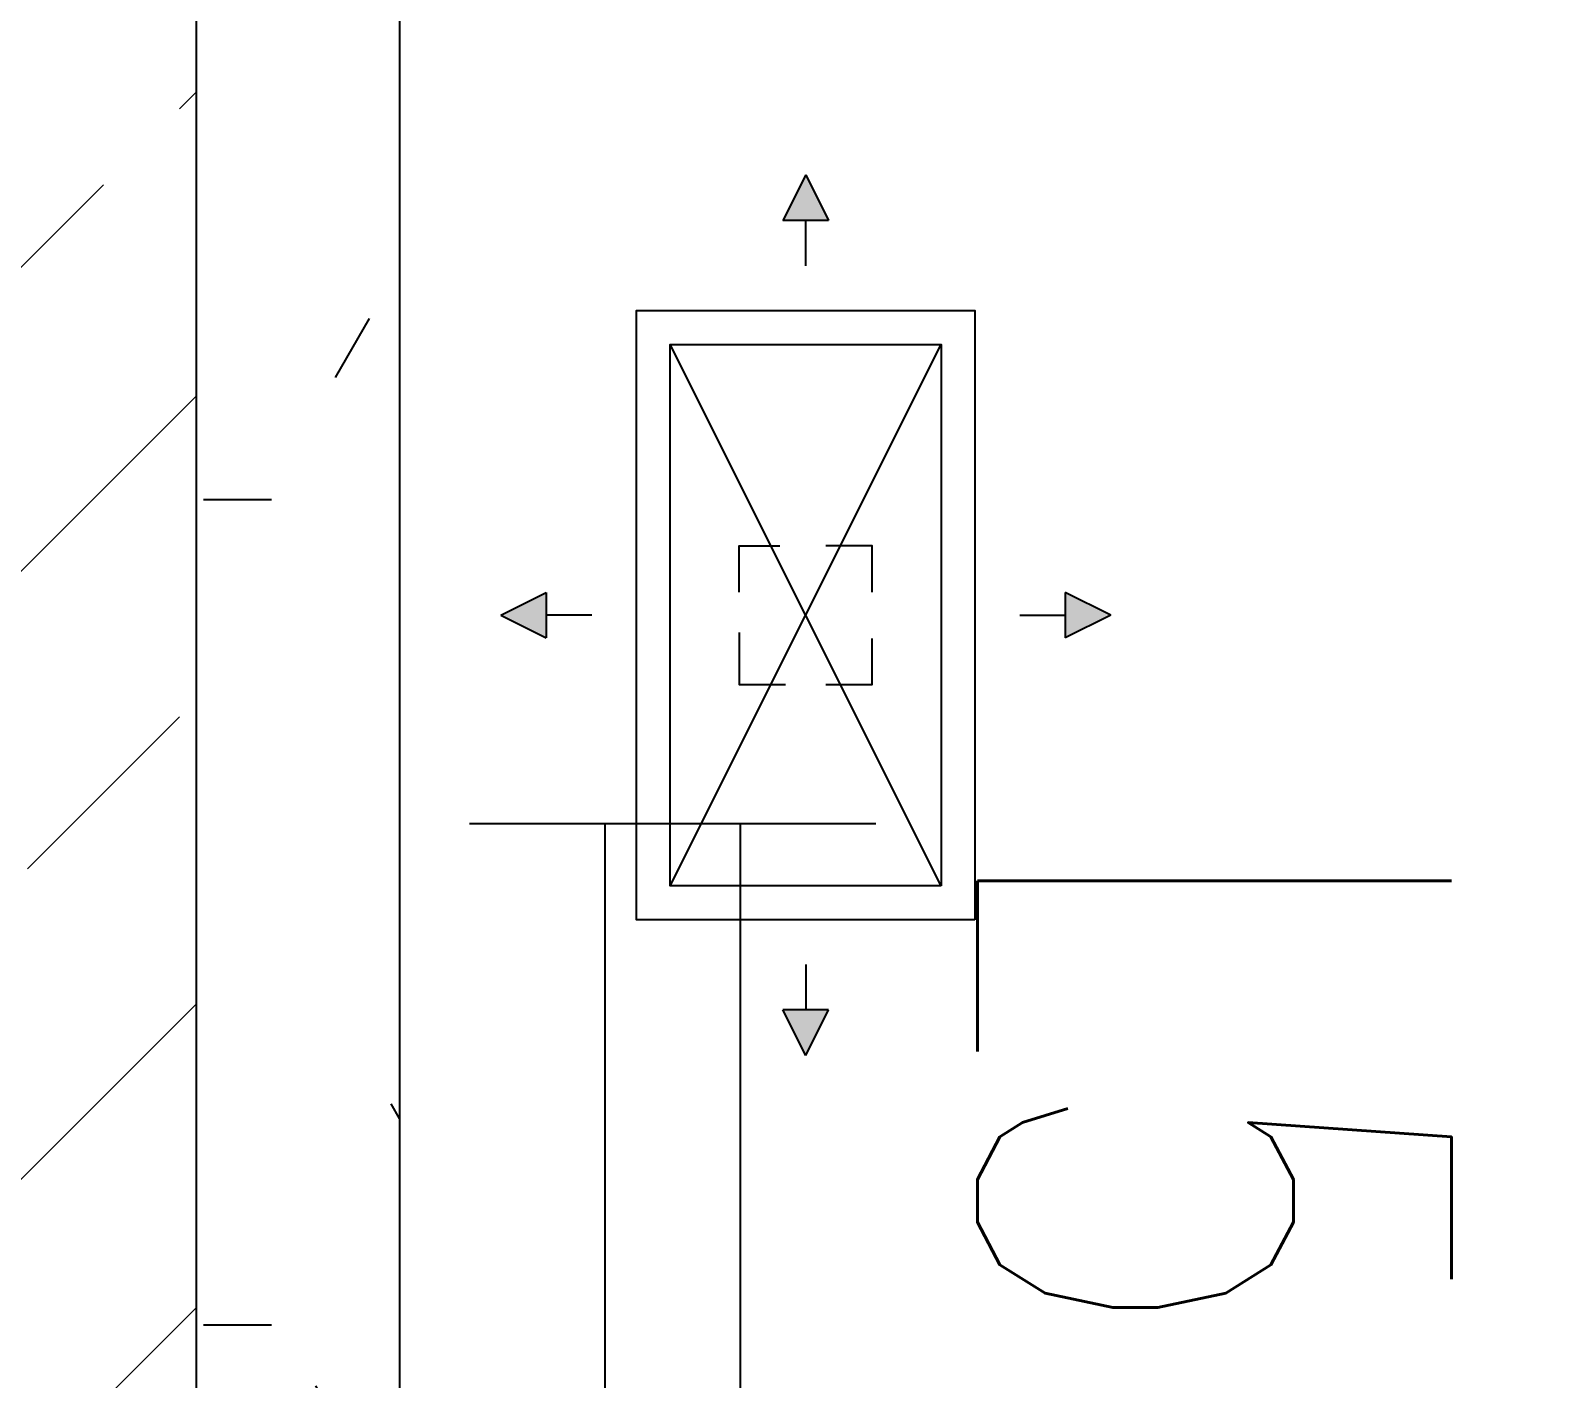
# Model space of a CAD drawing. Header units: millimetres. Extents: x -92759 to 184353, y -15225 to 86714.
# Drawn here: x 69278 to 70404, y 54472 to 55468 of the extents above; entities that cross this region are included whole.
import ezdxf

# ---------------------------------------------------------------- set-up
doc = ezdxf.new("R2010")
doc.units = ezdxf.units.MM
for name, color, linetype in [('0-1', 9, 'Continuous'), ('0-L4', 1, 'Continuous'), ('A-_WALL----_H-1', 9, 'Continuous'), ('A-_WALLPRTN_E', 8, 'Continuous'), ('A-PATT-CONC', 8, 'Continuous'), ('E-legend', 1, 'Continuous')]:
    doc.layers.add(name, color=color, linetype=linetype)
for name, color, linetype, lineweight in [('HFI 9MM FPB', 94, 'Continuous', 5), ('M-ACMV_FAG', 3, 'Continuous', 25), ('M-ACMV_FCU-1', 86, 'Continuous', 9)]:
    doc.layers.add(name, color=color, linetype=linetype, lineweight=lineweight)
doc.styles.add('Simplex', font='simplex_.ttf', dxfattribs={"width": 0.7, "height": 450})

# ---------------------------------------------------------------- blocks, each defined once
blk = doc.blocks.new('A$C3019c3af')
at = {"layer": 'A-_WALL----_H-1'}
h = blk.add_hatch(dxfattribs=at)
h.set_pattern_fill('FP_8', color=256, style=0, pattern_type=2)
h.set_pattern_definition([(0, (-11670.95, 40338.29), (609.6, 152.4), [50.292, -406.908, 50.292, -406.908, -2438.4]), (0, (-11670.95, 40338.29), (609.6, 152.4), [-914.4, 50.292, -864.108, 50.292, -406.908, -1066.8]), (0, (-11670.95, 40338.29), (609.6, 152.4), [-2286, 50.292, -254.508, 50.292, -711.708]), (120, (-11442.35, 40414.49), (-436.7823, 451.7291), [50.292, -406.908, 50.292, -406.908, -2438.4]), (120, (-11442.35, 40414.49), (-436.7823, 451.7291), [-914.4, 50.292, -864.108, 50.292, -406.908, -1066.8]), (120, (-11442.35, 40414.49), (-436.7823, 451.7291), [-2286, 50.292, -254.508, 50.292, -711.708]), (240, (-11366.15, 40719.29), (-172.8177, -604.1291), [50.292, -406.908, 50.292, -406.908, -2438.4]), (240, (-11366.15, 40719.29), (-172.8177, -604.1291), [-914.4, 50.292, -864.108, 50.292, -406.908, -1066.8]), (240, (-11366.15, 40719.29), (-172.8177, -604.1291), [-2286, 50.292, -254.508, 50.292, -711.708])])
h.paths.add_polyline_path([(-13150, 19450), (-13150, 23500), (-13300, 23500), (-13300, 19450)])
at = {"layer": 'A-_WALLPRTN_E'}
for p, q in [((-13300, 19450), (-13300, 23500)), ((-13150, 23350), (-13150, 19450))]:
    blk.add_line(p, q, dxfattribs=at)
blk = doc.blocks.new('RCP_B8L2')
at = {"layer": 'HFI 9MM FPB'}
h = blk.add_hatch(dxfattribs=at)
h.set_pattern_fill('ANSI33', color=256, scale=50)
h.set_pattern_definition([(45, (-381589.02, -647239), (-224.5064, 224.5064), []), (45, (-381364.5, -647239), (-224.5064, 224.5064), [158.75, -79.375])])
h.paths.add_polyline_path([(-383218.1, -168127.3), (-385018.1, -168127.3), (-385018.1, -159277.3), (-379768.1, -159277.3), (-379768.1, -164077.3), (-383218.1, -164077.3)])
h.paths.add_polyline_path([(-379993.1, -159502.3), (-379993.1, -163702.3), (-383593.1, -163702.3), (-383593.1, -167902.3), (-384793.1, -167902.3), (-384793.1, -159502.3)], flags=16)
for points in [[(-383218.1, -168127.3), (-385018.1, -168127.3), (-385018.1, -159277.3), (-379768.1, -159277.3), (-379768.1, -164077.3), (-383218.1, -164077.3)], [(-383068.1, -164227.3), (-379768.1, -164227.3), (-379768.1, -167677.3), (-380218.1, -167677.3), (-380218.1, -168127.3), (-383068.1, -168127.3)]]:
    blk.add_lwpolyline(points, close=True, dxfattribs=at)
blk = doc.blocks.new('L5-Batten Light')
at = {"layer": 'E-legend', "lineweight": 25}
for p, q in [((-366378.7, -162532.4), (-366378.7, -162832.4)), ((-365178.7, -162832.4), (-365178.7, -162532.4)), ((-366378.7, -162632.4), (-365178.7, -162632.4)), ((-365778.7, -162732.4), (-365778.7, -162632.4)), ((-366378.7, -162732.4), (-365178.7, -162732.4))]:
    blk.add_line(p, q, dxfattribs=at)
at = {"layer": 'E-legend', "lineweight": 25, "style": 'Simplex', "width": 0.7}
blk.add_text('L5', height=350, dxfattribs=at).set_placement((-366378.6, -162457.3))
blk = doc.blocks.new('EL_B8_L2_R4')
at = {"layer": '0-L4', "color": 7, "rotation": 270}
blk.add_blockref('L5-Batten Light', (142134, -390838), dxfattribs=at)
blk = doc.blocks.new('A$C1da6296d')
at = {"layer": 'M-ACMV_FAG'}
h = blk.add_hatch(color=256, dxfattribs=at)
h.dxf.hatch_style = 1
h.paths.add_polyline_path([(0, 325.2), (16.8, 291.6), (-16.8, 291.6)])
h = blk.add_hatch(color=256, dxfattribs=at)
h.dxf.hatch_style = 1
h.paths.add_polyline_path([(-225.2, 0), (-191.6, 16.8), (-191.6, -16.8)])
h = blk.add_hatch(color=256, dxfattribs=at)
h.dxf.hatch_style = 1
h.paths.add_polyline_path([(191.6, -16.8), (191.6, 16.8), (225.2, 0)])
h = blk.add_hatch(color=256, dxfattribs=at)
h.dxf.hatch_style = 1
h.paths.add_polyline_path([(-16.8, -291.6), (16.8, -291.6), (0, -325.2)])
for p, q in [((0, 325.2), (-16.8, 291.6)), ((0, 325.2), (16.8, 291.6)), ((16.8, 291.6), (-16.8, 291.6)), ((16.8, 291.6), (-16.8, 291.6)), ((0, 258), (0, 291.6)), ((100, -200), (-100, 200)), ((-100, -200), (100, 200)), ((-225.2, 0), (-191.6, 16.8)), ((-191.6, 16.8), (-191.6, -16.8)), ((-191.6, 16.8), (-191.6, -16.8)), ((191.6, 16.8), (191.6, -16.8)), ((225.2, 0), (191.6, 16.8)), ((191.6, 16.8), (191.6, -16.8)), ((-225.2, 0), (-191.6, -16.8)), ((-158, 0), (-191.6, 0)), ((158, 0), (191.6, 0)), ((225.2, 0), (191.6, -16.8)), ((0, -258), (0, -291.6)), ((16.8, -291.6), (-16.8, -291.6)), ((0, -325.2), (-16.8, -291.6)), ((16.8, -291.6), (-16.8, -291.6)), ((0, -325.2), (16.8, -291.6))]:
    blk.add_line(p, q, dxfattribs=at)
for points in [[(125, -225), (-125, -225), (-125, 225), (125, 225)], [(100, -200), (-100, -200), (-100, 200), (100, 200)]]:
    blk.add_lwpolyline(points, close=True, dxfattribs=at)
for points in [[(-49.1, 17.1), (-49.1, 51.2), (-19.2, 51.2)], [(49.1, 17.1), (49.1, 51.2), (14.9, 51.2)], [(-49.1, -12.8), (-49.1, -51.2), (-14.9, -51.2)], [(14.9, -51.2), (49.1, -51.2), (49.1, -17.1)]]:
    blk.add_lwpolyline(points, dxfattribs=at)
blk = doc.blocks.new('ACMV_B8_L2')
at = {"layer": 'M-ACMV_FAG'}
blk.add_blockref('A$C1da6296d', (130514.6, -50679.8), dxfattribs=at)

msp = doc.modelspace()

# ---------------------------------------------------------------- block references
at = {"layer": '0-1'}
msp.add_blockref('A$C3019c3af', (82701.1, 32741.2), dxfattribs=at)
at = {"layer": 'A-PATT-CONC'}
msp.add_blockref('RCP_B8L2', (452619.1, 220318.5), dxfattribs=at)
at = {"layer": 'E-legend', "color": 7}
msp.add_blockref('EL_B8_L2_R4', (90301.1, 79341.2), dxfattribs=at)
at = {"layer": 'M-ACMV_FCU-1'}
msp.add_blockref('ACMV_B8_L2', (-60663.6, 105715.9), dxfattribs=at)

doc.saveas('drawing.dxf')
